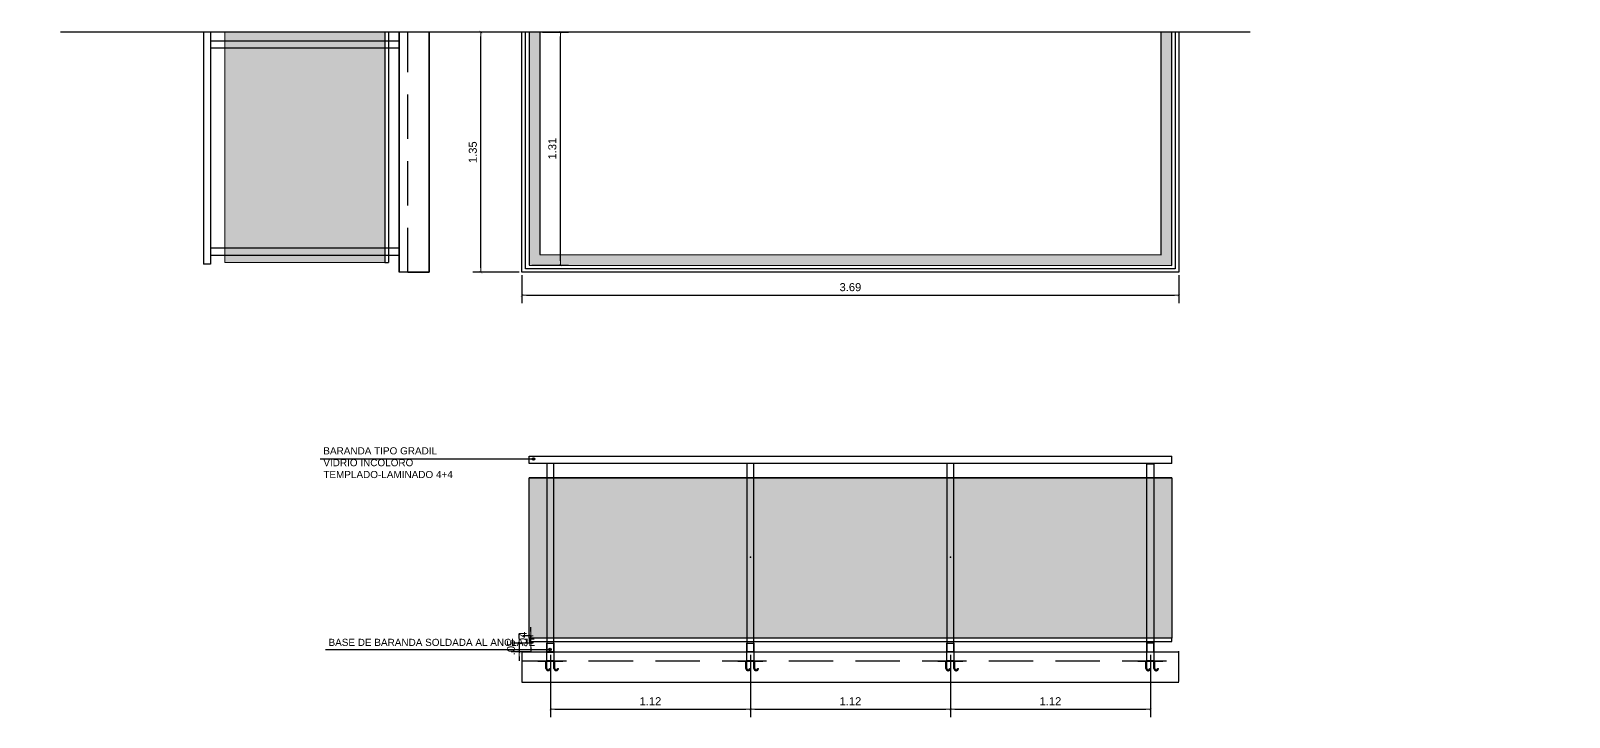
# Model space of a CAD drawing. Extents: x 465 to 637, y -105 to -61.
# Drawn here: x 530.55 to 539.2, y -64.69 to -60.83 of the extents above; entities that cross this region are included whole.
import ezdxf

# ---------------------------------------------------------------- set-up
doc = ezdxf.new("R2010")
doc.units = 0
doc.linetypes.add('DASHED2', pattern=[0.375, 0.25, -0.125])
doc.linetypes.add('HIDDEN2', pattern=[0.1875, 0.125, -0.0625])
doc.layers.add('A-Aberturas', color=2, linetype='Continuous', lineweight=18)
doc.layers.add('A-Cotas', color=1, linetype='Continuous', lineweight=5)
for name, color, linetype in [('A-Balcon', 1, 'Continuous'), ('A-Pisos', 251, 'Continuous'), ('Fachada 02', 2, 'Continuous'), ('TX-5-texto 01', 1, 'Continuous')]:
    doc.layers.add(name, color=color, linetype=linetype)
doc.layers.add('M1-Muro Común 20', color=12, linetype='Continuous', transparency=0.5)
doc.layers.add('M4-Muro Hueco 22', color=40, linetype='Continuous', transparency=0.5)
doc.styles.add('ARIAL', font='arial.ttf')
doc.styles.add('ROMANS', font='arial.ttf')
doc.dimstyles.new('ST-COTA-25', dxfattribs={"dimscale": 0.25, "dimtxt": 0.18, "dimasz": 0.1, "dimexe": 0.18, "dimexo": 0.0625, "dimgap": 0.09, "dimtad": 1, "dimzin": 4, "dimdsep": 46, "dimtxsty": 'ARIAL', "dimblk1": 'COTA_N', "dimblk2": 'COTA_N', "dimsah": 1, "dimcen": 0.09, "dimclrd": 8, "dimclre": 8, "dimclrt": 140, "dimadec": 0, "dimazin": 0, "dimtfac": 1, "dimtix": 1, "dimtmove": 0, "dimatfit": 3, "dimldrblk": 'COTA_N', "dimfxl": 0.18, "dimtolj": 1, "dimtzin": 0, "dimarcsym": 0})

# ---------------------------------------------------------------- blocks, each defined once
blk = doc.blocks.new('COTA_N')
for p, q in [((-1, 0), (0, 0)), ((0, 0.5), (0, -0.5))]:
    blk.add_line(p, q)
at = {"color": 3, "const_width": 0.065}
blk.add_lwpolyline([(0.14, 0.14), (0.28, 0.28), (0, 0), (-0.14, -0.14), (-0.28, -0.28)], dxfattribs=at)
blk = doc.blocks.new('*D55')
at = {"layer": 'A-Cotas', "color": 8, "lineweight": -2, "transparency": 16777216}
for p, q in [((533.4303, -60.8359, 0), (533.576, -60.8359, 0)), ((533.531, -62.1215, 0), (533.531, -60.8609, 0)), ((533.3703, -62.1465, 0), (533.576, -62.1465, 0))]:
    blk.add_line(p, q, dxfattribs=at)
at = {"layer": 'Defpoints', "color": 0, "transparency": 16777216}
for p in [(533.4147, -60.8359, 0), (533.531, -60.8359, 0), (533.3547, -62.1465, 0)]:
    blk.add_point(p, dxfattribs=at)
at = {"layer": 'A-Cotas', "color": 8, "lineweight": -2, "transparency": 16777216, "xscale": 0.025, "yscale": 0.025, "zscale": 0.025}
for p, rotation in [((533.531, -60.8359, 0), 90), ((533.531, -62.1465, 0), 270)]:
    blk.add_blockref('COTA_N', p, dxfattribs=dict(at, rotation=rotation))
at = {"layer": 'A-Cotas', "transparency": 16777216, "insert": (533.4855, -61.4912, 0), "char_height": 0.045, "attachment_point": 5, "rotation": 90, "style": 'ARIAL'}
blk.add_mtext('\\A1;1.31', dxfattribs=at)
blk = doc.blocks.new('*D56')
at = {"layer": 'A-Cotas', "color": 8, "lineweight": -2, "transparency": 16777216}
for p, q in [((533.3611, -64.2714), (533.2535, -64.2714)), ((533.2985, -64.2464), (533.2985, -64.2214)), ((533.2985, -64.2714), (533.2985, -64.3214)), ((533.3611, -64.3214), (533.2535, -64.3214)), ((533.2985, -64.3464), (533.2985, -64.3714))]:
    blk.add_line(p, q, dxfattribs=at)
at = {"layer": 'Defpoints', "color": 0, "transparency": 16777216}
for p in [(533.3768, -64.2714, 0), (533.2985, -64.3214), (533.3768, -64.3214, 0)]:
    blk.add_point(p, dxfattribs=at)
at = {"layer": 'A-Cotas', "color": 8, "lineweight": -2, "transparency": 16777216, "xscale": 0.025, "yscale": 0.025, "zscale": 0.025}
for p, rotation in [((533.2985, -64.2714), 270), ((533.2985, -64.3214), 90)]:
    blk.add_blockref('COTA_N', p, dxfattribs=dict(at, rotation=rotation))
at = {"layer": 'A-Cotas', "transparency": 16777216, "insert": (533.2531, -64.2964), "char_height": 0.045, "attachment_point": 5, "rotation": 90, "style": 'ARIAL'}
blk.add_mtext('\\A1;.05', dxfattribs=at)
blk = doc.blocks.new('*D57')
at = {"layer": 'A-Cotas', "color": 8, "lineweight": -2, "transparency": 16777216}
for p, q in [((533.3645, -64.2064), (533.3645, -64.1814)), ((533.3611, -64.2314), (533.3195, -64.2314)), ((533.3611, -64.2714), (533.3195, -64.2714)), ((533.3645, -64.2714), (533.3645, -64.2314)), ((533.3645, -64.2964), (533.3645, -64.3214))]:
    blk.add_line(p, q, dxfattribs=at)
at = {"layer": 'Defpoints', "color": 0, "transparency": 16777216}
for p in [(533.3645, -64.2314), (533.3768, -64.2314, 0), (533.3768, -64.2714, 0)]:
    blk.add_point(p, dxfattribs=at)
at = {"layer": 'A-Cotas', "color": 8, "lineweight": -2, "transparency": 16777216, "xscale": 0.025, "yscale": 0.025, "zscale": 0.025}
for p, rotation in [((533.3645, -64.2314), 270), ((533.3645, -64.2714), 90)]:
    blk.add_blockref('COTA_N', p, dxfattribs=dict(at, rotation=rotation))
at = {"layer": 'A-Cotas', "transparency": 16777216, "insert": (533.319, -64.2514), "char_height": 0.045, "attachment_point": 5, "rotation": 90, "style": 'ARIAL'}
blk.add_mtext('\\A1;.04', dxfattribs=at)
blk = doc.blocks.new('A$C123A79A1')
h = blk.add_hatch(color=256)
h.dxf.hatch_style = 1
edge = h.paths.add_edge_path()
edge.add_arc((0.0029, 0.0029), 0.00293, 0, 360)
blk.add_circle((0.0029, 0.0029), 0.00293)
blk = doc.blocks.new('A$Cc30b21b0')
at = {"color": 252, "linetype": 'DASHED2'}
for p, q in [((-0.025, -0.0425), (-0.025, -0.004)), ((-0.02, -0.0425), (-0.02, -0.004)), ((-0.005, -0.0425), (0, -0.0425)), ((0.02, -0.0425), (0.02, -0.004)), ((0.025, -0.0425), (0.025, -0.004)), ((0.04, -0.0425), (0.045, -0.0425))]:
    blk.add_line(p, q, dxfattribs=at)
for points in [[(-0.07, 0), (0.07, 0), (0.07, -0.004), (-0.07, -0.004)], [(-0.02, 0.0503), (0.02, 0.0503), (0.02, 0), (-0.02, 0)]]:
    blk.add_lwpolyline(points, close=True, dxfattribs=at)
for centre, radius in [((-0.0125, -0.0425), 0.0125), ((-0.0125, -0.0425), 0.0075), ((0.0325, -0.0425), 0.0125), ((0.0325, -0.0425), 0.0075)]:
    blk.add_arc(centre, radius, 180, 0, dxfattribs=at)
blk = doc.blocks.new('*D58')
at = {"layer": 'A-Cotas', "color": 8, "lineweight": -2, "transparency": 16777216}
for p, q in [((533.2991, -60.8359), (533.0388, -60.8359)), ((533.0838, -62.1615), (533.0838, -60.8609)), ((533.2991, -62.1865), (533.0388, -62.1865))]:
    blk.add_line(p, q, dxfattribs=at)
at = {"layer": 'Defpoints', "color": 0, "transparency": 16777216}
for p in [(533.0838, -60.8359), (533.3147, -60.8359, 0), (533.3147, -62.1865, 0)]:
    blk.add_point(p, dxfattribs=at)
at = {"layer": 'A-Cotas', "color": 8, "lineweight": -2, "transparency": 16777216, "xscale": 0.025, "yscale": 0.025, "zscale": 0.025}
for p, rotation in [((533.0838, -60.8359), 90), ((533.0838, -62.1865), 270)]:
    blk.add_blockref('COTA_N', p, dxfattribs=dict(at, rotation=rotation))
at = {"layer": 'A-Cotas', "transparency": 16777216, "insert": (533.0383, -61.5112), "char_height": 0.045, "attachment_point": 5, "rotation": 90, "style": 'ARIAL'}
blk.add_mtext('\\A1;1.35', dxfattribs=at)
blk = doc.blocks.new('*D59')
at = {"layer": 'A-Cotas', "color": 8, "lineweight": -2, "transparency": 16777216}
for p, q in [((533.3147, -62.2022), (533.3147, -62.3608)), ((537.0088, -62.2022), (537.0088, -62.3608)), ((533.3397, -62.3158), (536.9838, -62.3158))]:
    blk.add_line(p, q, dxfattribs=at)
at = {"layer": 'Defpoints', "color": 0, "transparency": 16777216}
for p in [(533.3147, -62.1865, 0), (537.0088, -62.1865, 0), (537.0088, -62.3158)]:
    blk.add_point(p, dxfattribs=at)
at = {"layer": 'A-Cotas', "color": 8, "lineweight": -2, "transparency": 16777216, "xscale": 0.025, "yscale": 0.025, "zscale": 0.025, "rotation": 180}
blk.add_blockref('COTA_N', (533.3147, -62.3158), dxfattribs=at)
at = {"layer": 'A-Cotas', "color": 8, "lineweight": -2, "transparency": 16777216, "xscale": 0.025, "yscale": 0.025, "zscale": 0.025}
blk.add_blockref('COTA_N', (537.0088, -62.3158), dxfattribs=at)
at = {"layer": 'A-Cotas', "transparency": 16777216, "insert": (535.1618, -62.2703), "char_height": 0.045, "attachment_point": 5, "style": 'ARIAL'}
blk.add_mtext('\\A1;3.69', dxfattribs=at)
blk = doc.blocks.new('*D67')
at = {"layer": 'A-Cotas', "color": 8, "lineweight": -2, "transparency": 16777216}
for p, q in [((533.4745, -64.3368), (533.4745, -64.6883)), ((534.5993, -64.3369), (534.5993, -64.6883)), ((533.4995, -64.6433), (534.5743, -64.6433))]:
    blk.add_line(p, q, dxfattribs=at)
at = {"layer": 'Defpoints', "color": 0, "transparency": 16777216}
for p in [(533.4745, -64.3212, 0), (534.5993, -64.3212, 0), (534.5993, -64.6433)]:
    blk.add_point(p, dxfattribs=at)
at = {"layer": 'A-Cotas', "color": 8, "lineweight": -2, "transparency": 16777216, "xscale": 0.025, "yscale": 0.025, "zscale": 0.025, "rotation": 180}
blk.add_blockref('COTA_N', (533.4745, -64.6433), dxfattribs=at)
at = {"layer": 'A-Cotas', "color": 8, "lineweight": -2, "transparency": 16777216, "xscale": 0.025, "yscale": 0.025, "zscale": 0.025}
blk.add_blockref('COTA_N', (534.5993, -64.6433), dxfattribs=at)
at = {"layer": 'A-Cotas', "transparency": 16777216, "insert": (534.0369, -64.5982), "char_height": 0.045, "attachment_point": 5, "style": 'ARIAL'}
blk.add_mtext('\\A1;1.12', dxfattribs=at)
blk = doc.blocks.new('*D68')
at = {"layer": 'A-Cotas', "color": 8, "lineweight": -2, "transparency": 16777216}
for p, q in [((534.5993, -64.3369), (534.5993, -64.6883)), ((535.7242, -64.337), (535.7242, -64.6883)), ((534.6243, -64.6433), (535.6992, -64.6433))]:
    blk.add_line(p, q, dxfattribs=at)
at = {"layer": 'Defpoints', "color": 0, "transparency": 16777216}
for p in [(534.5993, -64.3212, 0), (535.7242, -64.3213, 0), (535.7242, -64.6433)]:
    blk.add_point(p, dxfattribs=at)
at = {"layer": 'A-Cotas', "color": 8, "lineweight": -2, "transparency": 16777216, "xscale": 0.025, "yscale": 0.025, "zscale": 0.025, "rotation": 180}
blk.add_blockref('COTA_N', (534.5993, -64.6433), dxfattribs=at)
at = {"layer": 'A-Cotas', "color": 8, "lineweight": -2, "transparency": 16777216, "xscale": 0.025, "yscale": 0.025, "zscale": 0.025}
blk.add_blockref('COTA_N', (535.7242, -64.6433), dxfattribs=at)
at = {"layer": 'A-Cotas', "transparency": 16777216, "insert": (535.1617, -64.5982), "char_height": 0.045, "attachment_point": 5, "style": 'ARIAL'}
blk.add_mtext('\\A1;1.12', dxfattribs=at)
blk = doc.blocks.new('*D69')
at = {"layer": 'A-Cotas', "color": 8, "lineweight": -2, "transparency": 16777216}
for p, q in [((535.7242, -64.337), (535.7242, -64.6883)), ((536.849, -64.3371), (536.849, -64.6883)), ((535.7492, -64.6433), (536.824, -64.6433))]:
    blk.add_line(p, q, dxfattribs=at)
at = {"layer": 'Defpoints', "color": 0, "transparency": 16777216}
for p in [(535.7242, -64.3213, 0), (536.849, -64.3214, 0), (536.849, -64.6433)]:
    blk.add_point(p, dxfattribs=at)
at = {"layer": 'A-Cotas', "color": 8, "lineweight": -2, "transparency": 16777216, "xscale": 0.025, "yscale": 0.025, "zscale": 0.025, "rotation": 180}
blk.add_blockref('COTA_N', (535.7242, -64.6433), dxfattribs=at)
at = {"layer": 'A-Cotas', "color": 8, "lineweight": -2, "transparency": 16777216, "xscale": 0.025, "yscale": 0.025, "zscale": 0.025}
blk.add_blockref('COTA_N', (536.849, -64.6433), dxfattribs=at)
at = {"layer": 'A-Cotas', "transparency": 16777216, "insert": (536.2866, -64.5982), "char_height": 0.045, "attachment_point": 5, "style": 'ARIAL'}
blk.add_mtext('\\A1;1.12', dxfattribs=at)

msp = doc.modelspace()

# ---------------------------------------------------------------- hatches: boundary and pattern name
at = {"layer": 'A-Balcon', "transparency": 33554460}
h = msp.add_hatch(color=141, dxfattribs=at)
h.dxf.hatch_style = 1
h.paths.add_polyline_path([(536.969, -64.243), (533.3545, -64.243), (533.3545, -63.343), (536.969, -63.343)])
at = {"layer": 'M1-Muro Común 20', "transparency": 33554460}
h = msp.add_hatch(color=141, dxfattribs=at)
h.dxf.hatch_style = 1
h.paths.add_polyline_path([(532.5434, -62.1315), (532.5433, -60.836), (531.6436, -60.836), (531.6437, -62.1315)])
at = {"layer": 'M4-Muro Hueco 22', "transparency": 33554544}
h = msp.add_hatch(color=253, dxfattribs=at)
h.dxf.hatch_style = 1
h.paths.add_polyline_path([(524.3983, -60.8359), (524.3383, -60.8359), (524.3383, -62.2962), (527.6495, -62.298), (527.6495, -60.8359), (527.5895, -60.8359), (527.5895, -62.238), (524.3983, -62.2362)])
h.paths.add_polyline_path([(533.4147, -60.8359), (533.3547, -60.8359), (533.3547, -62.1465), (536.9688, -62.1484), (536.9688, -60.8359), (536.9088, -60.8359), (536.9088, -62.0884), (533.4147, -62.0866)])
h.paths.add_polyline_path([(542.8642, -60.8359), (542.8042, -60.8359), (542.8042, -62.1465), (546.7084, -62.1484), (546.7084, -60.8359), (546.6484, -60.8359), (546.6484, -62.0884), (542.8642, -62.0866)])
h.paths.add_polyline_path([(551.1238, -60.8359), (551.0638, -60.8359), (551.0638, -62.1426), (555.4952, -62.1435), (555.4952, -62.0835), (551.1238, -62.0826)])
h.paths.add_polyline_path([(559.6238, -60.8359), (559.5638, -60.8359), (559.5638, -62.0844), (555.6951, -62.0836), (555.6951, -62.1436), (559.6238, -62.1444)])

# ---------------------------------------------------------------- linework, layer by layer
at = {"color": 4, "elevation": 0}
msp.add_lwpolyline([(537.4109, -60.8359), (530.7187, -60.8359)], dxfattribs=at)
at = {"layer": 'A-Aberturas', "color": 253, "elevation": 0}
msp.add_lwpolyline([(532.5434, -62.1315), (532.5433, -60.836), (531.6436, -60.836), (531.6437, -62.1315)], close=True, dxfattribs=at)
at = {"layer": 'A-Balcon'}
msp.add_line((536.969, -63.2612, 0), (536.969, -63.2212, 0), dxfattribs=at)
at = {"layer": 'A-Balcon', "elevation": 0}
for points in [[(531.5634, -60.8359), (531.5634, -62.1415), (531.5234, -62.1415)], [(531.5234, -60.8359), (531.5234, -62.1415)], [(532.6234, -60.8859), (531.5634, -60.8859), (531.5634, -60.9259)], [(532.5434, -60.8359), (532.5434, -62.1315), (532.5637, -62.1315)], [(532.5637, -60.8359), (532.5637, -62.1315)], [(532.6234, -60.9259), (531.5634, -60.9259)], [(532.6234, -62.0515), (531.5634, -62.0515), (531.5634, -62.0915)], [(532.6234, -62.0915), (531.5634, -62.0915)], [(536.969, -63.2612), (533.3545, -63.2612), (533.3545, -63.2212), (536.969, -63.2212)], [(536.969, -63.343), (533.3545, -63.343)], [(536.969, -64.243), (533.3545, -64.243), (533.3545, -64.263), (536.969, -64.263), (536.969, -64.243)]]:
    msp.add_lwpolyline(points, dxfattribs=at)
at = {"layer": 'A-Balcon', "transparency": 33554687, "elevation": 0}
for points in [[(537.0088, -60.8359), (537.0088, -62.1865), (533.3147, -62.1865), (533.3147, -60.8359)], [(536.9888, -60.8359), (536.9888, -62.1665), (533.3347, -62.1665), (533.3347, -60.8359)]]:
    msp.add_lwpolyline(points, dxfattribs=at)
at = {"layer": 'A-Balcon', "color": 252, "linetype": 'HIDDEN2', "transparency": 33554687, "elevation": 0}
msp.add_lwpolyline([(536.9888, -60.8359), (536.9888, -62.1665), (533.3347, -62.1665), (533.3347, -60.8359)], dxfattribs=at)
at = {"layer": 'A-Balcon', "color": 3, "elevation": 0}
for points in [[(533.3547, -60.8359), (533.3547, -62.1465), (536.9688, -62.1484), (536.9688, -60.8359)], [(533.4147, -60.8359), (533.4147, -62.0866), (536.9088, -62.0884), (536.9088, -60.8359)]]:
    msp.add_lwpolyline(points, dxfattribs=at)
at = {"layer": 'A-Balcon', "elevation": 0}
for points in [[(533.4945, -64.323), (533.4945, -63.2612), (533.4545, -63.2612), (533.4545, -64.323)], [(534.6193, -64.3212), (534.6193, -63.2612), (534.5793, -63.2612), (534.5793, -64.3212)], [(535.7442, -64.3212), (535.7442, -63.2612), (535.7042, -63.2612), (535.7042, -64.3212)], [(536.829, -64.323), (536.829, -63.263), (536.869, -63.263), (536.869, -64.323)], [(536.969, -64.243), (533.3545, -64.243), (533.3545, -63.343), (536.969, -63.343)], [(533.4545, -64.2714), (533.4945, -64.2714), (533.4945, -64.3212), (533.4545, -64.3212)], [(534.5793, -64.2714), (534.6193, -64.2714), (534.6193, -64.3212), (534.5793, -64.3212)], [(535.7042, -64.2714), (535.7442, -64.2714), (535.7442, -64.3213), (535.7042, -64.3213)], [(536.869, -64.2714), (536.829, -64.2714), (536.829, -64.3214), (536.869, -64.3214)]]:
    msp.add_lwpolyline(points, close=True, dxfattribs=at)
at = {"layer": 'A-Pisos'}
for p in [(534.5993, -63.7886, 0), (535.7242, -63.7886, 0)]:
    msp.add_point(p, dxfattribs=at)
at = {"layer": 'Fachada 02', "color": 253}
for p, q in [((532.6234, -60.8359, 0), (532.6234, -62.1865, 0)), ((532.6234, -62.1865, 0), (532.6234, -60.8359, 0)), ((532.7934, -60.8359, 0), (532.7934, -62.1865, 0)), ((532.7934, -62.1865, 0), (532.7934, -60.8359, 0)), ((532.6734, -62.1865, 0), (532.6234, -62.1865, 0)), ((532.6734, -62.1865, 0), (532.7934, -62.1865, 0))]:
    msp.add_line(p, q, dxfattribs=at)
at = {"layer": 'Fachada 02'}
for p, q in [((533.3147, -64.3214, 0), (533.3147, -64.4914, 0)), ((533.3147, -64.3214, 0), (537.0088, -64.3214, 0)), ((533.3368, -64.3214, 0), (533.3368, -64.3214, 0)), ((537.0088, -64.4879, 0), (537.0088, -64.316, 0)), ((533.3147, -64.4914, 0), (537.0088, -64.4914, 0))]:
    msp.add_line(p, q, dxfattribs=at)
at = {"layer": 'Fachada 02', "color": 253, "linetype": 'DASHED2', "elevation": 0}
msp.add_lwpolyline([(532.7934, -62.1865), (532.6734, -62.1865), (532.6734, -60.8359)], dxfattribs=at)
at = {"layer": 'Fachada 02', "color": 252, "linetype": 'DASHED2', "true_color": 0x939598, "elevation": 0}
msp.add_lwpolyline([(533.3147, -64.3714), (533.3147, -64.3714), (537.0088, -64.3717)], dxfattribs=at)
at = {"layer": 'TX-5-texto 01'}
for p, q in [((532.1802, -63.2362, 0), (533.3799, -63.2362, 0)), ((532.2094, -64.3072, 0), (533.4712, -64.3072, 0))]:
    msp.add_line(p, q, dxfattribs=at)

# ---------------------------------------------------------------- block references
for p in [(533.4745, -64.3714, 0), (534.5993, -64.3715, 0), (535.7242, -64.3716, 0), (536.849, -64.3717, 0)]:
    msp.add_blockref('A$Cc30b21b0', p)
at = {"layer": 'TX-5-texto 01', "xscale": 2.5, "yscale": 2.5, "zscale": 2.5}
for p in [(533.3725, -63.2435, 0), (533.4651, -64.3146, 0)]:
    msp.add_blockref('A$C123A79A1', p, dxfattribs=at)

# ---------------------------------------------------------------- texts
at = {"layer": 'TX-5-texto 01', "char_height": 0.04, "attachment_point": 1, "style": 'ROMANS'}
for s, insert, width in [('BARANDA TIPO GRADIL\\PVIDRIO INCOLORO TEMPLADO-LAMINADO 4+4', (532.1975, -63.1702, 0), 0.963695), ('BASE DE BARANDA SOLDADA AL ANCLAJE', (532.2266, -64.2474, 0), 1.13592)]:
    msp.add_mtext(s, dxfattribs=dict(at, insert=insert, width=width))

# ---------------------------------------------------------------- dimensions: what is measured, and where the dimension line sits
at = {"layer": 'A-Cotas'}
for base, p1, p2, picture, middle in [((533.0838, -60.8359), (533.3147, -62.1865, 0), (533.3147, -60.8359, 0), '*D58', (533.0383, -61.5112)), ((533.531, -60.8359, 0), (533.3547, -62.1465, 0), (533.4147, -60.8359, 0), '*D55', (533.4855, -61.4912, 0)), ((533.3645, -64.2314), (533.3768, -64.2714, 0), (533.3768, -64.2314, 0), '*D57', (533.319, -64.2514)), ((533.2985, -64.3214), (533.3768, -64.2714, 0), (533.3768, -64.3214, 0), '*D56', (533.2531, -64.2964))]:
    dim = msp.add_linear_dim(base=base, p1=p1, p2=p2, angle=90, dimstyle='ST-COTA-25', override={"dimclrt": 256}, dxfattribs=at)
    dim.commit()
    dim.dimension.update_dxf_attribs({"geometry": picture, "text_midpoint": middle})
for base, p1, p2, override, picture, middle in [((537.0088, -62.3158), (533.3147, -62.1865, 0), (537.0088, -62.1865, 0), {"dimclrt": 256}, '*D59', (535.1618, -62.2703)), ((534.5993, -64.6433), (533.4745, -64.3212, 0), (534.5993, -64.3212, 0), {"dimclrt": 256}, '*D67', (534.0369, -64.5982)), ((535.7242, -64.6433), (534.5993, -64.3212, 0), (535.7242, -64.3213, 0), {"dimclrt": 256, "dimtmove": 1}, '*D68', (535.1617, -64.5982)), ((536.849, -64.6433), (535.7242, -64.3213, 0), (536.849, -64.3214, 0), {"dimclrt": 256, "dimtmove": 1}, '*D69', (536.2866, -64.5982))]:
    dim = msp.add_linear_dim(base=base, p1=p1, p2=p2, dimstyle='ST-COTA-25', override=override, dxfattribs=at)
    dim.commit()
    dim.dimension.update_dxf_attribs({"geometry": picture, "text_midpoint": middle})

doc.saveas('drawing.dxf')
